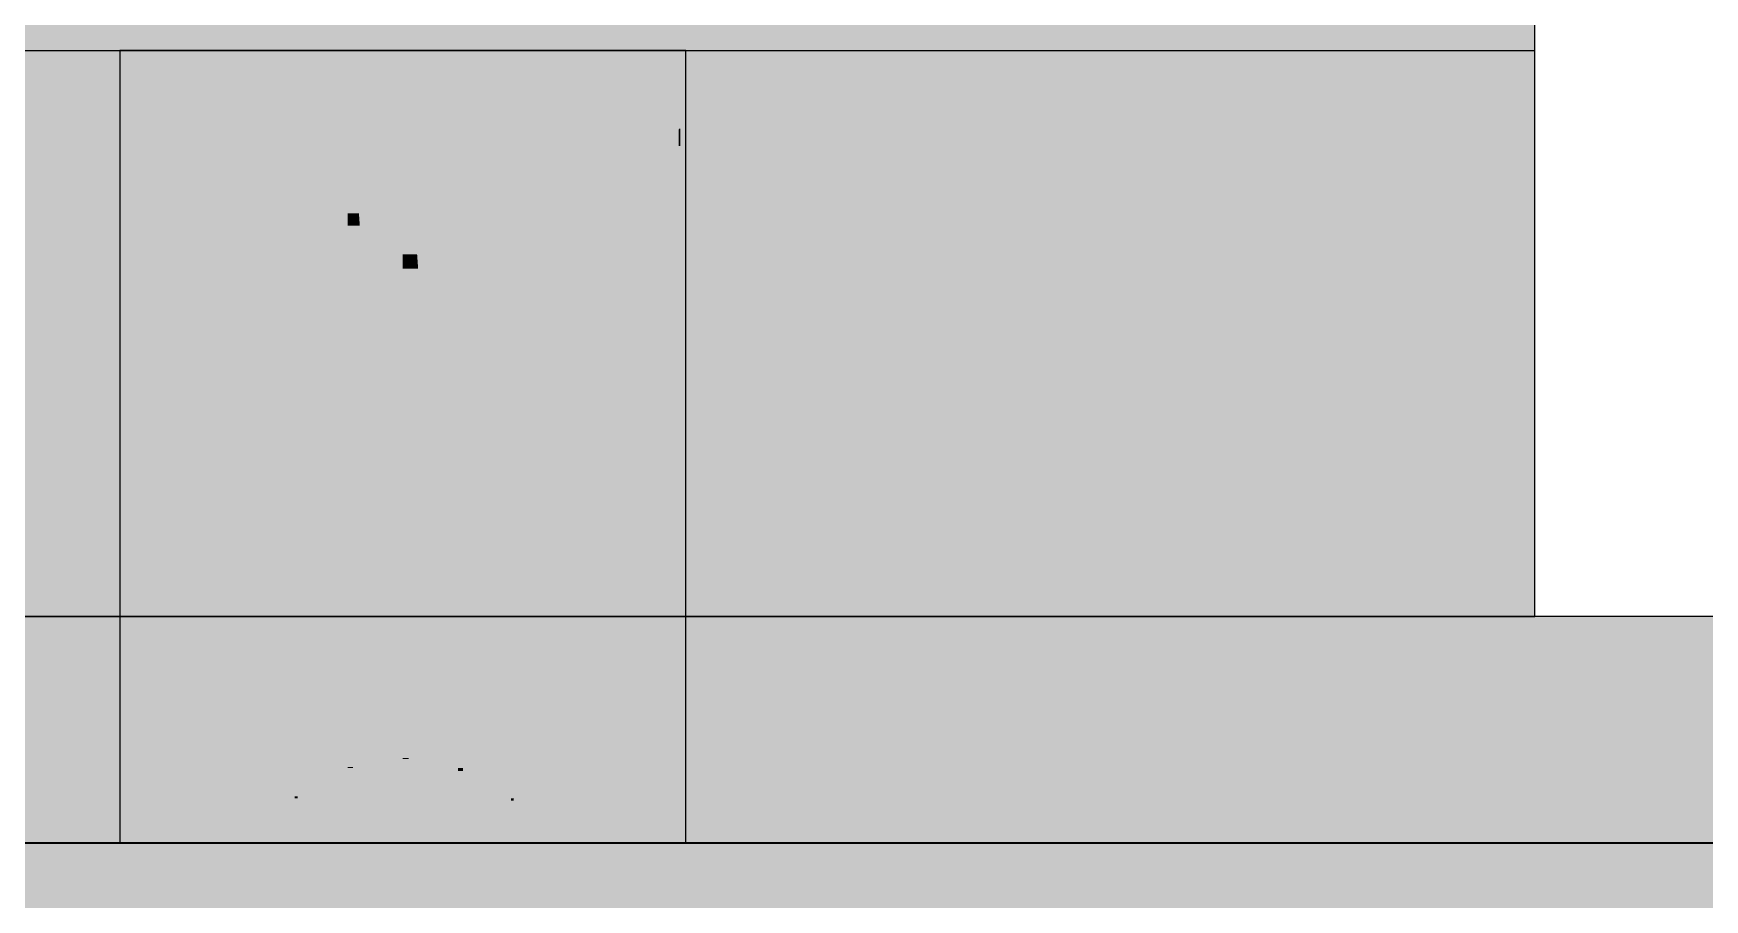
# Model space of a CAD drawing. Extents: x 0 to 756, y -25 to 420.
# Drawn here: x 328.8941 to 329.1894, y 313.7829 to 313.936 of the extents above; entities that cross this region are included whole.
import ezdxf

# ---------------------------------------------------------------- set-up
doc = ezdxf.new("R2010")
doc.units = 0
doc.layers.get('0').update_dxf_attribs({"lineweight": 25})
doc.layers.add('0-Shading', color=7, linetype='Continuous', lineweight=25)
doc.layers.add('L_Schalldaempfer', color=7, linetype='Continuous', lineweight=35, true_color=0xababab)

# ---------------------------------------------------------------- blocks, each defined once
blk = doc.blocks.new('Shading-A0T78ONBOY', base_point=(329.66275, 313.81244))
at = {"layer": '0-Shading', "color": 7, "true_color": 0xffffff}
for points in [[(329.15939, 313.93295), (329.15939, 314.07797), (328.74997, 314.07797)], [(329.15939, 313.93295), (328.77409, 314.06943), (328.74994, 314.06943)], [(329.15939, 313.93295), (328.77732, 314.0603), (328.74994, 314.0603)], [(329.15939, 313.93295), (328.77977, 314.05103), (328.74991, 314.05103)], [(329.15939, 313.93295), (328.78071, 314.04214), (328.74988, 314.04214)], [(329.15939, 313.93295), (328.78044, 314.034), (328.74985, 314.034)], [(329.15939, 313.83295), (328.75845, 314.02731), (328.73865, 314.02731)], [(329.15939, 313.93295), (328.7783, 314.02698), (328.74985, 314.02698)], [(329.15939, 313.83295), (328.77734, 314.02731), (328.75845, 314.02731)], [(329.15939, 313.83295), (328.79456, 314.02731), (328.77734, 314.02731)], [(329.15939, 313.83295), (328.80954, 314.02731), (328.79456, 314.02731)], [(329.15939, 313.83295), (329.15939, 314.02731), (328.80954, 314.02731)], [(329.15939, 313.83295), (328.75549, 314.01953), (328.73666, 314.01953)], [(329.15939, 313.93295), (328.77431, 314.02136), (328.74982, 314.02136)], [(329.15939, 313.93295), (328.76862, 314.0173), (328.74982, 314.0173)], [(328.7496, 313.93295), (329.15939, 313.93295), (328.74982, 314.01486)], [(329.15939, 313.93295), (328.76167, 314.01486), (328.74982, 314.01486)], [(329.15939, 313.83295), (328.75347, 314.01212), (328.73663, 314.01212)], [(329.15939, 313.83295), (328.75046, 314.00626), (328.73663, 314.00626)], [(328.73618, 313.83295), (329.15939, 313.83295), (328.7366, 314.00208)], [(329.15939, 313.83295), (328.74683, 314.00208), (328.7366, 314.00208)], [(328.89426, 313.88599), (328.89438, 313.93295), (328.65939, 313.93295)], [(328.65939, 313.88599), (328.89426, 313.88599), (328.65939, 313.93295)], [(329.11765, 313.88599), (328.89426, 313.88599), (329.11765, 313.93295)], [(328.89426, 313.88599), (329.11765, 313.93295), (328.89438, 313.93295)], [(329.15939, 313.84131), (329.11765, 313.84131), (329.15939, 313.93295)], [(329.11765, 313.84131), (329.15939, 313.93295), (329.11765, 313.93295)], [(328.8941, 313.83295), (328.65939, 313.88599), (328.89426, 313.88599)], [(328.89413, 313.84131), (329.11765, 313.84131), (328.89426, 313.88599)], [(329.11765, 313.84131), (329.11765, 313.88599), (328.89426, 313.88599)], [(328.8941, 313.83295), (329.11765, 313.83295), (328.89413, 313.84131)], [(329.11765, 313.83295), (328.89413, 313.84131), (329.11765, 313.84131)], [(329.15939, 313.83295), (329.15939, 313.84131), (329.11765, 313.84131)], [(329.11765, 313.83295), (329.15939, 313.83295), (329.11765, 313.84131)], [(324.60151, 310.80527), (329.65485, 310.80527), (324.61938, 313.79294)], [(329.65485, 310.80527), (329.66272, 313.79294), (324.61938, 313.79294)], [(328.72754, 313.55753), (352.79941, 313.55753), (328.72815, 313.79294)], [(352.79941, 313.55753), (328.72815, 313.79294), (352.79941, 313.79294)]]:
    blk.add_solid(points, dxfattribs=at)
at = {"layer": '0-Shading', "color": 252, "true_color": 0x8b8b8b}
for points in [[(328.91034, 313.79294), (328.91034, 313.93295), (328.90939, 313.93295)], [(328.90939, 313.79294), (328.91034, 313.79294), (328.90939, 313.93295)], [(328.90939, 313.79294), (328.91034, 313.93295), (328.90939, 313.93295)], [(328.90939, 313.79294), (328.91034, 313.79294), (328.91034, 313.93295)], [(328.90982, 313.86926), (328.91034, 313.93295), (328.90939, 313.93295)], [(328.90972, 313.88388), (328.90939, 313.88388), (328.90939, 313.93295)], [(328.91022, 313.91098), (328.90939, 313.91098), (328.91034, 313.93295)], [(328.90939, 313.91098), (328.91034, 313.93295), (328.90939, 313.93295)], [(328.91034, 313.79294), (328.91034, 313.93295), (328.90939, 313.93295)], [(328.90939, 313.79294), (328.91034, 313.79294), (328.90939, 313.93295)], [(328.90939, 313.79294), (328.91034, 313.79294), (328.91034, 313.93295)], [(328.90939, 313.79294), (328.91034, 313.93295), (328.90939, 313.93295)], [(328.91034, 313.79294), (328.91034, 313.93295), (328.90939, 313.93295)], [(328.90939, 313.79294), (328.91034, 313.79294), (328.90939, 313.93295)], [(328.90939, 313.79294), (328.91034, 313.79294), (328.91034, 313.93295)], [(328.90939, 313.79294), (328.91034, 313.93295), (328.90939, 313.93295)], [(328.91034, 313.86926), (328.90982, 313.86926), (328.91034, 313.93295)], [(328.91034, 313.91605), (328.91025, 313.91605), (328.91034, 313.93295)], [(329.0094, 313.79294), (329.0094, 313.93295), (329.00842, 313.93295)], [(329.00842, 313.79294), (329.0094, 313.79294), (329.00842, 313.93295)], [(329.00842, 313.79294), (329.0094, 313.93295), (329.00842, 313.93295)], [(329.00842, 313.79294), (329.0094, 313.79294), (329.0094, 313.93295)], [(329.00888, 313.86688), (329.00842, 313.86688), (329.00842, 313.93295)], [(329.00876, 313.88388), (329.0094, 313.93295), (329.00842, 313.93295)], [(329.00928, 313.91605), (329.00842, 313.91605), (329.0094, 313.93295)], [(329.00842, 313.91605), (329.0094, 313.93295), (329.00842, 313.93295)], [(329.0094, 313.79294), (329.0094, 313.93295), (329.00842, 313.93295)], [(329.00842, 313.79294), (329.0094, 313.79294), (329.00842, 313.93295)], [(329.00842, 313.79294), (329.0094, 313.93295), (329.00842, 313.93295)], [(329.00842, 313.79294), (329.0094, 313.79294), (329.0094, 313.93295)], [(329.0094, 313.79294), (329.0094, 313.93295), (329.00842, 313.93295)], [(329.00842, 313.79294), (329.0094, 313.79294), (329.00842, 313.93295)], [(329.00842, 313.79294), (329.0094, 313.93295), (329.00842, 313.93295)], [(329.00842, 313.79294), (329.0094, 313.79294), (329.0094, 313.93295)], [(329.0094, 313.88388), (329.00876, 313.88388), (329.0094, 313.93295)], [(329.0094, 313.89304), (329.00912, 313.89304), (329.0094, 313.93295)], [(328.91022, 313.91098), (328.91034, 313.91605), (328.91025, 313.91605)], [(328.91022, 313.91098), (328.91034, 313.91098), (328.91034, 313.91605)], [(329.00912, 313.89304), (329.00928, 313.91605), (329.00842, 313.91605)], [(329.00912, 313.89304), (329.00842, 313.89304), (329.00842, 313.91605)], [(328.90939, 313.88388), (328.91022, 313.91098), (328.90939, 313.91098)], [(328.90939, 313.79294), (328.91034, 313.79294), (328.91022, 313.91098)], [(328.91003, 313.88388), (328.90939, 313.88388), (328.91022, 313.91098)], [(328.91034, 313.79294), (328.91022, 313.91098), (328.91034, 313.91098)], [(329.00842, 313.79294), (329.00912, 313.89304), (329.00842, 313.89304)], [(329.00906, 313.88388), (329.0094, 313.88388), (329.00912, 313.89304)], [(329.0094, 313.88388), (329.0094, 313.89304), (329.00912, 313.89304)], [(328.90982, 313.86926), (328.90972, 313.88388), (328.90939, 313.88388)], [(328.90939, 313.86926), (328.90982, 313.86926), (328.90939, 313.88388)], [(328.90939, 313.79294), (328.91003, 313.88388), (328.90939, 313.88388)], [(329.00842, 313.79294), (329.0094, 313.79294), (329.00906, 313.88388)], [(329.00888, 313.86688), (329.0094, 313.88388), (329.00876, 313.88388)], [(329.0094, 313.86688), (329.00888, 313.86688), (329.0094, 313.88388)], [(329.0094, 313.79294), (329.00906, 313.88388), (329.0094, 313.88388)], [(328.90939, 313.79294), (328.91034, 313.79294), (328.90939, 313.86926)], [(328.91034, 313.79294), (328.90939, 313.86926), (328.90982, 313.86926)], [(328.91034, 313.85172), (328.91034, 313.86926), (328.90982, 313.86926)], [(328.91034, 313.85172), (328.90994, 313.85172), (328.90982, 313.86926)], [(329.00842, 313.85172), (329.00888, 313.86688), (329.00842, 313.86688)], [(329.00842, 313.85172), (329.00899, 313.85172), (329.00888, 313.86688)], [(329.0094, 313.79294), (329.0094, 313.86688), (329.00888, 313.86688)], [(328.91034, 313.79294), (328.91034, 313.85172), (328.90994, 313.85172)], [(329.00842, 313.79294), (329.0094, 313.79294), (329.00842, 313.85172)], [(329.0094, 313.79294), (329.00842, 313.85172), (329.00899, 313.85172)]]:
    blk.add_solid(points, dxfattribs=at)
at = {"layer": '0-Shading', "color": 253, "true_color": 0xa4a4a4}
for points in [[(328.91321, 313.79294), (328.91321, 313.93295), (328.91034, 313.93295)], [(328.91034, 313.79294), (328.91321, 313.79294), (328.91034, 313.93295)], [(328.91034, 313.79294), (328.91321, 313.79294), (328.91321, 313.93295)], [(328.91034, 313.79294), (328.91321, 313.93295), (328.91034, 313.93295)], [(328.91248, 313.8287), (328.91321, 313.93295), (328.91034, 313.93295)], [(328.912, 313.85172), (328.91034, 313.85172), (328.91034, 313.93295)], [(328.91034, 313.91605), (328.9119, 313.93295), (328.91034, 313.93295)], [(328.91034, 313.79294), (328.91321, 313.79294), (328.91321, 313.93295)], [(328.91286, 313.91605), (328.91034, 313.91605), (328.91321, 313.93295)], [(328.91034, 313.91605), (328.91321, 313.93295), (328.9119, 313.93295)], [(328.91321, 313.79294), (328.91321, 313.93295), (328.91034, 313.93295)], [(328.91034, 313.79294), (328.91321, 313.79294), (328.91034, 313.93295)], [(328.91034, 313.79294), (328.91321, 313.79294), (328.91321, 313.93295)], [(328.91034, 313.79294), (328.91321, 313.93295), (328.91034, 313.93295)], [(328.91321, 313.79294), (328.91321, 313.93295), (328.91034, 313.93295)], [(328.91034, 313.79294), (328.91321, 313.79294), (328.91034, 313.93295)], [(328.91034, 313.79294), (328.91321, 313.79294), (328.91321, 313.93295)], [(328.91034, 313.79294), (328.91321, 313.93295), (328.91034, 313.93295)], [(328.91321, 313.8287), (328.91248, 313.8287), (328.91321, 313.93295)], [(329.00842, 313.79294), (329.00842, 313.93295), (329.00558, 313.93295)], [(329.00558, 313.79294), (329.00842, 313.79294), (329.00558, 313.93295)], [(329.00558, 313.79294), (329.00842, 313.79294), (329.00842, 313.93295)], [(329.00558, 313.79294), (329.00842, 313.93295), (329.00558, 313.93295)], [(329.00745, 313.84109), (329.00558, 313.84109), (329.00558, 313.93295)], [(329.00723, 313.85172), (329.00842, 313.93295), (329.00558, 313.93295)], [(329.00815, 313.9191), (329.00558, 313.9191), (329.00687, 313.93295)], [(329.00558, 313.9191), (329.00687, 313.93295), (329.00558, 313.93295)], [(329.00842, 313.79294), (329.00842, 313.93295), (329.00558, 313.93295)], [(329.00558, 313.79294), (329.00842, 313.79294), (329.00558, 313.93295)], [(329.00558, 313.79294), (329.00842, 313.93295), (329.00558, 313.93295)], [(329.00558, 313.79294), (329.00842, 313.79294), (329.00842, 313.93295)], [(329.00842, 313.79294), (329.00842, 313.93295), (329.00558, 313.93295)], [(329.00558, 313.79294), (329.00842, 313.79294), (329.00558, 313.93295)], [(329.00558, 313.79294), (329.00842, 313.93295), (329.00558, 313.93295)], [(329.00558, 313.79294), (329.00842, 313.79294), (329.00842, 313.93295)], [(329.00815, 313.9191), (329.00842, 313.93295), (329.00687, 313.93295)], [(329.00842, 313.85172), (329.00723, 313.85172), (329.00842, 313.93295)], [(329.00842, 313.9191), (329.00815, 313.9191), (329.00842, 313.93295)], [(329.00558, 313.79294), (329.00815, 313.9191), (329.00558, 313.9191)], [(329.00809, 313.91605), (329.00842, 313.91605), (329.00815, 313.9191)], [(329.00842, 313.91605), (329.00842, 313.9191), (329.00815, 313.9191)], [(328.91034, 313.79294), (328.91286, 313.91605), (328.91034, 313.91605)], [(329.00558, 313.79294), (329.00842, 313.79294), (329.00809, 313.91605)], [(329.00842, 313.79294), (329.00809, 313.91605), (329.00842, 313.91605)], [(328.91248, 313.8287), (328.912, 313.85172), (328.91034, 313.85172)], [(328.91034, 313.8287), (328.91248, 313.8287), (328.91034, 313.85172)], [(329.00745, 313.84109), (329.00842, 313.85172), (329.00723, 313.85172)], [(329.00842, 313.84109), (329.00745, 313.84109), (329.00842, 313.85172)], [(329.00558, 313.8208), (329.00745, 313.84109), (329.00558, 313.84109)], [(329.00558, 313.8208), (329.00786, 313.8208), (329.00745, 313.84109)], [(329.00842, 313.79294), (329.00842, 313.84109), (329.00745, 313.84109)], [(329.65762, 313.83075), (324.4816, 313.83075), (324.48132, 313.83102)], [(324.48624, 313.82611), (329.65762, 313.83075), (324.4816, 313.83075)], [(329.65964, 313.82611), (324.48624, 313.82611), (329.65762, 313.83075)], [(352.73938, 313.82953), (328.7329, 313.82953), (328.73346, 313.83081)], [(328.73135, 313.82596), (352.73938, 313.82953), (328.7329, 313.82953)], [(328.91034, 313.79294), (328.91321, 313.79294), (328.91034, 313.8287)], [(328.91321, 313.79294), (328.91034, 313.8287), (328.91248, 313.8287)], [(328.91321, 313.8208), (328.91321, 313.8287), (328.91248, 313.8287)], [(328.91321, 313.8208), (328.91264, 313.8208), (328.91248, 313.8287)], [(324.487, 313.82535), (329.65964, 313.82611), (324.48624, 313.82611)], [(328.91321, 313.79294), (328.91321, 313.8208), (328.91264, 313.8208)], [(329.00558, 313.79294), (329.00842, 313.79294), (329.00558, 313.8208)], [(329.00842, 313.79294), (329.00558, 313.8208), (329.00786, 313.8208)]]:
    blk.add_solid(points, dxfattribs=at)
at = {"layer": '0-Shading', "color": 9, "true_color": 0xbbbbbb}
for points in [[(328.91782, 313.79294), (328.91782, 313.93295), (328.91321, 313.93295)], [(328.91321, 313.79294), (328.91782, 313.79294), (328.91321, 313.93295)], [(328.91321, 313.79294), (328.91782, 313.79294), (328.91782, 313.93295)], [(328.91321, 313.79294), (328.91782, 313.93295), (328.91321, 313.93295)], [(328.91782, 313.79294), (328.91782, 313.93295), (328.91321, 313.93295)], [(328.91321, 313.8208), (328.9169, 313.8208), (328.91321, 313.93295)], [(328.91321, 313.79294), (328.91782, 313.79294), (328.91782, 313.93295)], [(328.91321, 313.79294), (328.91782, 313.93295), (328.91321, 313.93295)], [(328.91782, 313.79294), (328.91782, 313.93295), (328.91321, 313.93295)], [(328.91321, 313.79294), (328.91782, 313.79294), (328.91321, 313.93295)], [(328.91321, 313.79294), (328.91782, 313.79294), (328.91782, 313.93295)], [(328.91321, 313.79294), (328.91782, 313.93295), (328.91321, 313.93295)], [(328.91782, 313.79294), (328.91782, 313.93295), (328.91321, 313.93295)], [(328.91321, 313.79294), (328.91782, 313.79294), (328.91321, 313.93295)], [(328.91321, 313.79294), (328.91782, 313.79294), (328.91782, 313.93295)], [(328.91321, 313.79294), (328.91782, 313.93295), (328.91321, 313.93295)], [(329.00558, 313.79294), (329.00558, 313.93295), (329.00098, 313.93295)], [(329.00098, 313.79294), (329.00558, 313.79294), (329.00098, 313.93295)], [(329.00098, 313.79294), (329.00558, 313.79294), (329.00558, 313.93295)], [(329.00098, 313.79294), (329.00558, 313.93295), (329.00098, 313.93295)], [(329.00098, 313.8161), (329.00482, 313.8161), (329.00098, 313.93295)], [(329.00467, 313.8208), (329.00558, 313.93295), (329.00098, 313.93295)], [(329.00098, 313.79294), (329.00558, 313.93295), (329.00098, 313.93295)], [(329.00098, 313.79294), (329.00558, 313.79294), (329.00558, 313.93295)], [(329.00558, 313.79294), (329.00558, 313.93295), (329.00098, 313.93295)], [(329.00098, 313.79294), (329.00558, 313.79294), (329.00098, 313.93295)], [(329.00098, 313.79294), (329.00558, 313.93295), (329.00098, 313.93295)], [(329.00098, 313.79294), (329.00558, 313.79294), (329.00558, 313.93295)], [(329.00558, 313.79294), (329.00558, 313.93295), (329.00098, 313.93295)], [(329.00098, 313.79294), (329.00558, 313.79294), (329.00098, 313.93295)], [(329.00098, 313.79294), (329.00558, 313.93295), (329.00098, 313.93295)], [(329.00098, 313.79294), (329.00558, 313.79294), (329.00558, 313.93295)], [(329.00558, 313.8208), (329.00467, 313.8208), (329.00558, 313.93295)], [(329.66022, 313.82428), (324.48807, 313.82428), (324.487, 313.82535)], [(324.49561, 313.81674), (329.66022, 313.82428), (324.48807, 313.82428)], [(329.66205, 313.81674), (324.49561, 313.81674), (329.66022, 313.82428)], [(352.73938, 313.81955), (328.72964, 313.81955), (328.73087, 313.82446)], [(328.72891, 313.81662), (352.73938, 313.81955), (328.72964, 313.81955)], [(328.91772, 313.79294), (328.91782, 313.79294), (328.91321, 313.8208)], [(328.91782, 313.79294), (328.91321, 313.8208), (328.9169, 313.8208)], [(328.91321, 313.79294), (328.91772, 313.79294), (328.91321, 313.8208)], [(329.00482, 313.8161), (329.00558, 313.8208), (329.00467, 313.8208)], [(329.00558, 313.8161), (329.00482, 313.8161), (329.00558, 313.8208)], [(324.49625, 313.8161), (329.66205, 313.81674), (324.49561, 313.81674)], [(329.00098, 313.79294), (329.00107, 313.79294), (329.00098, 313.8161)], [(329.00107, 313.79294), (329.00098, 313.8161), (329.00482, 313.8161)], [(329.00107, 313.79294), (329.00558, 313.79294), (329.00482, 313.8161)], [(329.00558, 313.79294), (329.00558, 313.8161), (329.00482, 313.8161)]]:
    blk.add_solid(points, dxfattribs=at)
at = {"layer": '0-Shading', "color": 254, "true_color": 0xd0d0d0}
for points in [[(328.92404, 313.79294), (328.92404, 313.93295), (328.91782, 313.93295)], [(328.91782, 313.79294), (328.92404, 313.79294), (328.91782, 313.93295)], [(328.91782, 313.79294), (328.92404, 313.79294), (328.92404, 313.93295)], [(328.91782, 313.79294), (328.92404, 313.93295), (328.91782, 313.93295)], [(328.92404, 313.79294), (328.92404, 313.93295), (328.91782, 313.93295)], [(328.91782, 313.79294), (328.92404, 313.79294), (328.91782, 313.93295)], [(328.91782, 313.79294), (328.92404, 313.79294), (328.92404, 313.93295)], [(328.91782, 313.79294), (328.92404, 313.93295), (328.91782, 313.93295)], [(328.92404, 313.79294), (328.92404, 313.93295), (328.91782, 313.93295)], [(328.91782, 313.79294), (328.92404, 313.79294), (328.91782, 313.93295)], [(328.91782, 313.79294), (328.92404, 313.79294), (328.92404, 313.93295)], [(328.91782, 313.79294), (328.92404, 313.93295), (328.91782, 313.93295)], [(328.92404, 313.79294), (328.92404, 313.93295), (328.91782, 313.93295)], [(328.91782, 313.79294), (328.92404, 313.79294), (328.91782, 313.93295)], [(328.91782, 313.79294), (328.92404, 313.79294), (328.92404, 313.93295)], [(328.91782, 313.79294), (328.92404, 313.93295), (328.91782, 313.93295)], [(329.00098, 313.79294), (329.00098, 313.93295), (328.99475, 313.93295)], [(328.99475, 313.79294), (329.00098, 313.79294), (328.99475, 313.93295)], [(328.99475, 313.79294), (329.00098, 313.79294), (329.00098, 313.93295)], [(328.99475, 313.79294), (329.00098, 313.93295), (328.99475, 313.93295)], [(329.00098, 313.79294), (329.00098, 313.93295), (328.99475, 313.93295)], [(328.99475, 313.79294), (329.00098, 313.79294), (328.99475, 313.93295)], [(328.99475, 313.79294), (329.00098, 313.93295), (328.99475, 313.93295)], [(328.99475, 313.79294), (329.00098, 313.79294), (329.00098, 313.93295)], [(329.00098, 313.79294), (329.00098, 313.93295), (328.99475, 313.93295)], [(328.99475, 313.79294), (329.00098, 313.79294), (328.99475, 313.93295)], [(328.99475, 313.79294), (329.00098, 313.79294), (329.00098, 313.93295)], [(328.99475, 313.79294), (329.00098, 313.93295), (328.99475, 313.93295)], [(329.00098, 313.79294), (329.00098, 313.93295), (328.99475, 313.93295)], [(328.99475, 313.79294), (329.00098, 313.79294), (328.99475, 313.93295)], [(328.99475, 313.79294), (329.00098, 313.93295), (328.99475, 313.93295)], [(328.99475, 313.79294), (329.00098, 313.79294), (329.00098, 313.93295)], [(324.49852, 313.81381), (329.66254, 313.81381), (324.49625, 313.8161)], [(324.49988, 313.81244), (329.66275, 313.81244), (324.49852, 313.81381)], [(329.66275, 313.81244), (324.49852, 313.81381), (329.66254, 313.81381)], [(327.31146, 313.80365), (329.66415, 313.80365), (327.3114, 313.81244)], [(329.66415, 313.80365), (327.3114, 313.81244), (329.66275, 313.81244)], [(328.72678, 313.80365), (352.73938, 313.80365), (328.72821, 313.81244)], [(328.72821, 313.81244), (332.77701, 313.81244), (328.72852, 313.81424)], [(352.73938, 313.80365), (328.72821, 313.81244), (332.77701, 313.81244)]]:
    blk.add_solid(points, dxfattribs=at)
at = {"layer": '0-Shading', "color": 254, "true_color": 0xe2e2e2}
for points in [[(328.93161, 313.79294), (328.93161, 313.93295), (328.92404, 313.93295)], [(328.92404, 313.79294), (328.93161, 313.79294), (328.92404, 313.93295)], [(328.92914, 313.88718), (328.92404, 313.88718), (328.92914, 313.93295)], [(328.92404, 313.88718), (328.92914, 313.93295), (328.92404, 313.93295)], [(328.93161, 313.79294), (328.93161, 313.93295), (328.92404, 313.93295)], [(328.92404, 313.79294), (328.93161, 313.79294), (328.92404, 313.93295)], [(328.92404, 313.79294), (328.93161, 313.79294), (328.93161, 313.93295)], [(328.92404, 313.79294), (328.93161, 313.93295), (328.92404, 313.93295)], [(328.93161, 313.79294), (328.93161, 313.93295), (328.92404, 313.93295)], [(328.92404, 313.79294), (328.93161, 313.79294), (328.92404, 313.93295)], [(328.92404, 313.79294), (328.93161, 313.79294), (328.93161, 313.93295)], [(328.92404, 313.79294), (328.93161, 313.93295), (328.92404, 313.93295)], [(328.93161, 313.79294), (328.93161, 313.93295), (328.92404, 313.93295)], [(328.92404, 313.79294), (328.93161, 313.79294), (328.92404, 313.93295)], [(328.92404, 313.79294), (328.93161, 313.79294), (328.93161, 313.93295)], [(328.92404, 313.79294), (328.93161, 313.93295), (328.92404, 313.93295)], [(328.92914, 313.88718), (328.93161, 313.88718), (328.93161, 313.93295)], [(328.92914, 313.88718), (328.93161, 313.93295), (328.92914, 313.93295)], [(328.98718, 313.84955), (328.9917, 313.84955), (328.98718, 313.93295)], [(328.9917, 313.84955), (328.9917, 313.93295), (328.98718, 313.93295)], [(328.98718, 313.79294), (328.99475, 313.79294), (328.99475, 313.93295)], [(328.98718, 313.79294), (328.99475, 313.93295), (328.98718, 313.93295)], [(328.99475, 313.79294), (328.99475, 313.93295), (328.98718, 313.93295)], [(328.98718, 313.79294), (328.99475, 313.79294), (328.98718, 313.93295)], [(328.98718, 313.79294), (328.99475, 313.93295), (328.98718, 313.93295)], [(328.98718, 313.79294), (328.99475, 313.79294), (328.99475, 313.93295)], [(328.99475, 313.79294), (328.99475, 313.93295), (328.98718, 313.93295)], [(328.98718, 313.79294), (328.99475, 313.79294), (328.98718, 313.93295)], [(328.98718, 313.79294), (328.99475, 313.79294), (328.99475, 313.93295)], [(328.98718, 313.79294), (328.99475, 313.93295), (328.98718, 313.93295)], [(328.99475, 313.79294), (328.99475, 313.93295), (328.98718, 313.93295)], [(328.98718, 313.79294), (328.99475, 313.79294), (328.98718, 313.93295)], [(328.98718, 313.79294), (328.99475, 313.79294), (328.99475, 313.93295)], [(328.98718, 313.79294), (328.99475, 313.93295), (328.98718, 313.93295)], [(328.99475, 313.84955), (328.9917, 313.84955), (328.99475, 313.93295)], [(328.9917, 313.84955), (328.99475, 313.93295), (328.9917, 313.93295)], [(328.92404, 313.79294), (328.92914, 313.79294), (328.92914, 313.88718)], [(328.92404, 313.79294), (328.92914, 313.88718), (328.92404, 313.88718)], [(328.92914, 313.79294), (328.93161, 313.79294), (328.92914, 313.88718)], [(328.93161, 313.79294), (328.92914, 313.88718), (328.93161, 313.88718)], [(328.98718, 313.79294), (328.9917, 313.79294), (328.98718, 313.84955)], [(328.9917, 313.79294), (328.98718, 313.84955), (328.9917, 313.84955)], [(328.99475, 313.79294), (328.99475, 313.84955), (328.9917, 313.84955)], [(328.9917, 313.79294), (328.99475, 313.79294), (328.9917, 313.84955)], [(327.31196, 313.79126), (329.66415, 313.80365), (327.31146, 313.80365)], [(329.66544, 313.79126), (327.31196, 313.79126), (329.66415, 313.80365)], [(328.72534, 313.79077), (352.73938, 313.80365), (328.72678, 313.80365)], [(327.31201, 313.79001), (329.66544, 313.79126), (327.31196, 313.79126)]]:
    blk.add_solid(points, dxfattribs=at)
at = {"layer": '0-Shading', "color": 7, "true_color": 0xefefef}
for points in [[(328.93161, 313.83875), (328.93744, 313.83875), (328.93161, 313.93295)], [(328.93744, 313.83875), (328.93744, 313.93295), (328.93161, 313.93295)], [(328.93161, 313.79294), (328.94025, 313.79294), (328.94025, 313.93295)], [(328.93161, 313.79294), (328.94025, 313.93295), (328.93161, 313.93295)], [(328.94025, 313.79294), (328.94025, 313.93295), (328.93161, 313.93295)], [(328.93161, 313.79294), (328.94025, 313.79294), (328.93161, 313.93295)], [(328.93161, 313.79294), (328.94025, 313.79294), (328.94025, 313.93295)], [(328.93161, 313.79294), (328.94025, 313.93295), (328.93161, 313.93295)], [(328.94025, 313.79294), (328.94025, 313.93295), (328.93161, 313.93295)], [(328.93161, 313.79294), (328.94025, 313.79294), (328.93161, 313.93295)], [(328.93161, 313.79294), (328.94025, 313.93295), (328.93161, 313.93295)], [(328.94025, 313.79294), (328.94025, 313.93295), (328.93161, 313.93295)], [(328.93161, 313.79294), (328.94025, 313.79294), (328.93161, 313.93295)], [(328.93161, 313.79294), (328.94025, 313.79294), (328.94025, 313.93295)], [(328.93161, 313.79294), (328.94025, 313.93295), (328.93161, 313.93295)], [(328.9321, 313.80084), (328.94025, 313.80084), (328.94025, 313.93295)], [(328.94025, 313.83875), (328.93744, 313.83875), (328.94025, 313.93295)], [(328.93744, 313.83875), (328.94025, 313.93295), (328.93744, 313.93295)], [(328.98718, 313.79294), (328.98718, 313.93295), (328.97852, 313.93295)], [(328.97852, 313.79294), (328.98718, 313.79294), (328.97852, 313.93295)], [(328.97852, 313.79294), (328.98718, 313.79294), (328.98718, 313.93295)], [(328.97852, 313.79294), (328.98718, 313.93295), (328.97852, 313.93295)], [(328.98718, 313.79294), (328.98718, 313.93295), (328.97852, 313.93295)], [(328.97852, 313.79294), (328.98718, 313.79294), (328.97852, 313.93295)], [(328.97852, 313.79294), (328.98718, 313.79294), (328.98718, 313.93295)], [(328.97852, 313.79294), (328.98718, 313.93295), (328.97852, 313.93295)], [(328.98718, 313.79294), (328.98718, 313.93295), (328.97852, 313.93295)], [(328.97852, 313.79294), (328.98718, 313.79294), (328.97852, 313.93295)], [(328.979, 313.80084), (328.97852, 313.80084), (328.98718, 313.93295)], [(328.97852, 313.80084), (328.98718, 313.93295), (328.97852, 313.93295)], [(328.98718, 313.79294), (328.98718, 313.93295), (328.97852, 313.93295)], [(328.97852, 313.79294), (328.98718, 313.79294), (328.97852, 313.93295)], [(328.97852, 313.79294), (328.98718, 313.79294), (328.98718, 313.93295)], [(328.97852, 313.79294), (328.98718, 313.93295), (328.97852, 313.93295)], [(328.97897, 313.80038), (328.98718, 313.80038), (328.98718, 313.93295)], [(328.93161, 313.79294), (328.93744, 313.79294), (328.93161, 313.83875)], [(328.93744, 313.79294), (328.93161, 313.83875), (328.93744, 313.83875)], [(328.94025, 313.79294), (328.94025, 313.83875), (328.93744, 313.83875)], [(328.93744, 313.79294), (328.94025, 313.79294), (328.93744, 313.83875)], [(328.93161, 313.79294), (328.93237, 313.79294), (328.9321, 313.80084)], [(328.93237, 313.79294), (328.9321, 313.80084), (328.94025, 313.80084)], [(328.93237, 313.79294), (328.94025, 313.79294), (328.94025, 313.80084)], [(328.97897, 313.80038), (328.979, 313.80084), (328.97852, 313.80084)], [(328.97897, 313.80038), (328.97852, 313.80038), (328.97852, 313.80084)], [(328.97852, 313.79294), (328.97897, 313.80038), (328.97852, 313.80038)], [(328.97852, 313.79294), (328.98642, 313.79294), (328.97897, 313.80038)], [(328.98642, 313.79294), (328.98718, 313.79294), (328.97897, 313.80038)], [(328.98718, 313.79294), (328.97897, 313.80038), (328.98718, 313.80038)], [(329.66583, 313.78751), (327.3121, 313.78751), (327.31207, 313.78796)], [(327.31299, 313.77335), (329.66583, 313.78751), (327.3121, 313.78751)], [(329.66678, 313.77335), (327.31299, 313.77335), (329.66583, 313.78751)], [(352.73938, 313.78296), (328.72469, 313.78296), (328.72504, 313.78769)], [(328.72397, 313.77295), (352.73938, 313.78296), (328.72469, 313.78296)]]:
    blk.add_solid(points, dxfattribs=at)
at = {"layer": '0-Shading', "color": 7, "true_color": 0xf9f9f9}
for points in [[(328.94965, 313.90414), (328.94965, 313.93295), (328.94025, 313.93295)], [(328.94965, 313.90414), (328.94218, 313.90414), (328.94025, 313.93295)], [(328.94025, 313.79294), (328.94965, 313.79294), (328.94025, 313.93295)], [(328.94025, 313.79294), (328.94965, 313.79294), (328.94965, 313.93295)], [(328.94025, 313.79294), (328.94965, 313.93295), (328.94025, 313.93295)], [(328.94965, 313.79294), (328.94965, 313.93295), (328.94025, 313.93295)], [(328.94025, 313.79294), (328.94965, 313.79294), (328.94025, 313.93295)], [(328.94025, 313.79294), (328.94965, 313.79294), (328.94965, 313.93295)], [(328.94025, 313.79294), (328.94965, 313.93295), (328.94025, 313.93295)], [(328.94965, 313.79294), (328.94965, 313.93295), (328.94025, 313.93295)], [(328.94025, 313.79294), (328.94965, 313.79294), (328.94025, 313.93295)], [(328.9408, 313.80115), (328.94025, 313.80115), (328.94965, 313.93295)], [(328.94025, 313.80115), (328.94965, 313.93295), (328.94025, 313.93295)], [(328.94965, 313.79294), (328.94965, 313.93295), (328.94025, 313.93295)], [(328.94025, 313.79294), (328.94965, 313.79294), (328.94025, 313.93295)], [(328.94025, 313.79294), (328.94965, 313.79294), (328.94965, 313.93295)], [(328.94025, 313.79294), (328.94965, 313.93295), (328.94025, 313.93295)], [(328.94965, 313.80615), (328.94113, 313.80615), (328.94965, 313.93295)], [(328.97073, 313.90909), (328.96915, 313.90909), (328.96915, 313.93295)], [(328.97073, 313.90909), (328.97852, 313.93295), (328.96915, 313.93295)], [(328.96915, 313.79294), (328.97852, 313.79294), (328.97852, 313.93295)], [(328.96915, 313.79294), (328.97852, 313.93295), (328.96915, 313.93295)], [(328.97852, 313.79294), (328.97852, 313.93295), (328.96915, 313.93295)], [(328.96915, 313.79294), (328.97852, 313.79294), (328.96915, 313.93295)], [(328.96915, 313.79294), (328.97852, 313.79294), (328.97852, 313.93295)], [(328.96915, 313.79294), (328.97852, 313.93295), (328.96915, 313.93295)], [(328.97852, 313.79294), (328.97852, 313.93295), (328.96915, 313.93295)], [(328.96915, 313.79294), (328.97852, 313.79294), (328.96915, 313.93295)], [(328.97003, 313.80615), (328.96915, 313.80615), (328.97852, 313.93295)], [(328.96915, 313.80615), (328.97852, 313.93295), (328.96915, 313.93295)], [(328.97852, 313.79294), (328.97852, 313.93295), (328.96915, 313.93295)], [(328.96915, 313.79294), (328.97852, 313.79294), (328.96915, 313.93295)], [(328.96915, 313.79294), (328.97852, 313.79294), (328.97852, 313.93295)], [(328.96915, 313.79294), (328.97852, 313.93295), (328.96915, 313.93295)], [(328.97852, 313.80566), (328.97, 313.80566), (328.97852, 313.93295)], [(328.97852, 313.90909), (328.97073, 313.90909), (328.97852, 313.93295)], [(328.96915, 313.90414), (328.97073, 313.90909), (328.96915, 313.90909)], [(328.96915, 313.90414), (328.97106, 313.90414), (328.97073, 313.90909)], [(328.97852, 313.79294), (328.97852, 313.90909), (328.97073, 313.90909)], [(328.94965, 313.79294), (328.94965, 313.90414), (328.94218, 313.90414)], [(328.96915, 313.79294), (328.97852, 313.79294), (328.96915, 313.90414)], [(328.97852, 313.79294), (328.96915, 313.90414), (328.97106, 313.90414)], [(328.9408, 313.80115), (328.94965, 313.80615), (328.94113, 313.80615)], [(328.9408, 313.80115), (328.94965, 313.80115), (328.94965, 313.80615)], [(328.97, 313.80566), (328.97003, 313.80615), (328.96915, 313.80615)], [(328.97, 313.80566), (328.96915, 313.80566), (328.96915, 313.80615)], [(328.96915, 313.79294), (328.97, 313.80566), (328.96915, 313.80566)], [(328.96968, 313.80084), (328.97852, 313.80084), (328.97, 313.80566)], [(328.97852, 313.80084), (328.97852, 313.80566), (328.97, 313.80566)], [(328.94025, 313.80084), (328.9408, 313.80115), (328.94025, 313.80115)], [(328.94025, 313.79294), (328.94965, 313.79294), (328.9408, 313.80115)], [(328.94078, 313.80084), (328.94025, 313.80084), (328.9408, 313.80115)], [(328.94025, 313.79294), (328.94078, 313.80084), (328.94025, 313.80084)], [(328.94965, 313.79294), (328.9408, 313.80115), (328.94965, 313.80115)], [(328.96915, 313.79294), (328.97852, 313.79294), (328.96968, 313.80084)], [(328.97852, 313.79294), (328.96968, 313.80084), (328.97852, 313.80084)]]:
    blk.add_solid(points, dxfattribs=at)
at = {"layer": '0-Shading', "color": 7, "true_color": 0xfefefe}
for points in [[(328.95163, 313.90414), (328.94965, 313.90414), (328.94965, 313.93295)], [(328.95178, 313.90198), (328.95938, 313.93295), (328.94965, 313.93295)], [(328.94965, 313.79294), (328.95938, 313.79294), (328.95938, 313.93295)], [(328.94965, 313.79294), (328.95938, 313.93295), (328.94965, 313.93295)], [(328.95938, 313.79294), (328.95938, 313.93295), (328.94965, 313.93295)], [(328.94965, 313.79294), (328.95938, 313.79294), (328.94965, 313.93295)], [(328.94965, 313.79294), (328.95938, 313.79294), (328.95938, 313.93295)], [(328.94965, 313.79294), (328.95938, 313.93295), (328.94965, 313.93295)], [(328.95938, 313.79294), (328.95938, 313.93295), (328.94965, 313.93295)], [(328.94965, 313.79294), (328.95938, 313.79294), (328.94965, 313.93295)], [(328.95056, 313.80634), (328.94965, 313.80634), (328.95938, 313.93295)], [(328.94965, 313.80634), (328.95938, 313.93295), (328.94965, 313.93295)], [(328.95938, 313.79294), (328.95938, 313.93295), (328.94965, 313.93295)], [(328.94965, 313.79294), (328.95938, 313.79294), (328.94965, 313.93295)], [(328.94965, 313.79294), (328.95938, 313.79294), (328.95938, 313.93295)], [(328.94965, 313.79294), (328.95938, 313.93295), (328.94965, 313.93295)], [(328.95938, 313.80795), (328.95067, 313.80795), (328.95938, 313.93295)], [(328.95938, 313.90198), (328.95178, 313.90198), (328.95938, 313.93295)], [(328.96191, 313.89691), (328.95938, 313.89691), (328.95938, 313.93295)], [(328.96141, 313.90414), (328.96915, 313.93295), (328.95938, 313.93295)], [(328.96521, 313.87634), (328.95938, 313.87634), (328.96521, 313.93295)], [(328.95938, 313.87634), (328.96521, 313.93295), (328.95938, 313.93295)], [(328.96915, 313.79294), (328.96915, 313.93295), (328.95938, 313.93295)], [(328.95938, 313.79294), (328.96915, 313.79294), (328.95938, 313.93295)], [(328.95938, 313.79294), (328.96915, 313.79294), (328.96915, 313.93295)], [(328.95938, 313.79294), (328.96915, 313.93295), (328.95938, 313.93295)], [(328.96915, 313.79294), (328.96915, 313.93295), (328.95938, 313.93295)], [(328.95938, 313.79294), (328.96915, 313.79294), (328.95938, 313.93295)], [(328.96043, 313.80795), (328.95938, 313.80795), (328.96915, 313.93295)], [(328.95938, 313.80795), (328.96915, 313.93295), (328.95938, 313.93295)], [(328.96915, 313.79294), (328.96915, 313.93295), (328.95938, 313.93295)], [(328.95938, 313.79294), (328.96915, 313.79294), (328.95938, 313.93295)], [(328.95938, 313.79294), (328.96915, 313.79294), (328.96915, 313.93295)], [(328.95938, 313.79294), (328.96915, 313.93295), (328.95938, 313.93295)], [(328.96915, 313.80777), (328.96042, 313.80777), (328.96915, 313.93295)], [(328.96915, 313.90414), (328.96141, 313.90414), (328.96915, 313.93295)], [(328.96521, 313.87634), (328.96915, 313.87634), (328.96915, 313.93295)], [(328.96521, 313.87634), (328.96915, 313.93295), (328.96521, 313.93295)], [(328.95178, 313.90198), (328.95163, 313.90414), (328.94965, 313.90414)], [(328.94965, 313.90198), (328.95178, 313.90198), (328.94965, 313.90414)], [(328.96191, 313.89691), (328.96915, 313.90414), (328.96141, 313.90414)], [(328.96915, 313.89691), (328.96191, 313.89691), (328.96915, 313.90414)], [(328.94965, 313.79294), (328.95938, 313.79294), (328.94965, 313.90198)], [(328.95938, 313.79294), (328.94965, 313.90198), (328.95178, 313.90198)], [(328.95938, 313.89438), (328.95938, 313.90198), (328.95178, 313.90198)], [(328.95938, 313.89438), (328.95231, 313.89438), (328.95178, 313.90198)], [(328.95938, 313.89438), (328.96191, 313.89691), (328.95938, 313.89691)], [(328.95938, 313.89438), (328.96209, 313.89438), (328.96191, 313.89691)], [(328.96915, 313.79294), (328.96915, 313.89691), (328.96191, 313.89691)], [(328.95938, 313.79294), (328.95938, 313.89438), (328.95231, 313.89438)], [(328.95938, 313.79294), (328.96915, 313.79294), (328.95938, 313.89438)], [(328.96915, 313.79294), (328.95938, 313.89438), (328.96209, 313.89438)], [(328.95938, 313.79294), (328.96521, 313.79294), (328.96521, 313.87634)], [(328.95938, 313.79294), (328.96521, 313.87634), (328.95938, 313.87634)], [(328.96521, 313.79294), (328.96915, 313.79294), (328.96521, 313.87634)], [(328.96915, 313.79294), (328.96521, 313.87634), (328.96915, 313.87634)], [(328.95056, 313.80634), (328.95938, 313.80795), (328.95067, 313.80795)], [(328.95056, 313.80634), (328.95938, 313.80634), (328.95938, 313.80795)], [(328.96042, 313.80777), (328.96043, 313.80795), (328.95938, 313.80795)], [(328.96042, 313.80777), (328.95938, 313.80777), (328.95938, 313.80795)], [(328.95938, 313.79294), (328.96042, 313.80777), (328.95938, 313.80777)], [(328.95938, 313.79294), (328.96521, 313.79294), (328.96036, 313.80688)], [(328.96036, 313.80688), (328.96521, 313.80688), (328.96042, 313.80777)], [(328.96521, 313.79294), (328.96036, 313.80688), (328.96521, 313.80688)], [(328.96915, 313.80615), (328.96915, 313.80777), (328.96042, 313.80777)], [(328.96521, 313.80615), (328.96915, 313.80615), (328.96521, 313.80688)], [(328.94965, 313.80615), (328.95056, 313.80634), (328.94965, 313.80634)], [(328.94965, 313.79294), (328.95938, 313.79294), (328.95056, 313.80634)], [(328.95055, 313.80615), (328.94965, 313.80615), (328.95056, 313.80634)], [(328.94965, 313.79294), (328.95055, 313.80615), (328.94965, 313.80615)], [(328.95938, 313.79294), (328.95056, 313.80634), (328.95938, 313.80634)], [(328.96521, 313.79294), (328.96915, 313.79294), (328.96521, 313.80615)], [(328.96915, 313.79294), (328.96521, 313.80615), (328.96915, 313.80615)]]:
    blk.add_solid(points, dxfattribs=at)
at = {"layer": '0-Shading', "color": 252, "true_color": 0x858585}
for points in [[(324.4798, 313.83255), (329.65491, 313.83295), (324.4794, 313.83295)], [(329.65598, 313.83255), (324.4798, 313.83255), (329.65491, 313.83295)], [(324.47989, 313.83246), (329.65598, 313.83255), (324.4798, 313.83255)], [(328.73511, 313.83255), (346.66522, 313.83292), (328.73605, 313.83292)], [(328.73605, 313.83292), (329.15939, 313.83295), (328.73618, 313.83295)], [(346.66522, 313.83292), (328.73605, 313.83292), (348.15939, 313.83295)], [(328.73605, 313.83292), (348.15939, 313.83295), (329.15939, 313.83295)]]:
    blk.add_solid(points, dxfattribs=at)
at = {"layer": '0-Shading', "color": 252, "true_color": 0x909090}
for points in [[(329.65607, 313.83246), (324.47989, 313.83246), (329.65598, 313.83255)], [(329.65659, 313.83194), (329.65607, 313.83246), (324.47989, 313.83246)]]:
    blk.add_solid(points, dxfattribs=at)
at = {"layer": '0-Shading', "color": 252, "true_color": 0x929292}
for points in [[(329.65659, 313.83194), (324.48041, 313.83194), (324.47989, 313.83246)], [(324.48132, 313.83102), (329.65659, 313.83194), (324.48041, 313.83194)], [(329.65738, 313.83102), (324.48132, 313.83102), (329.65659, 313.83194)], [(329.65762, 313.83075), (329.65738, 313.83102), (324.48132, 313.83102)], [(340.44423, 313.83081), (328.73346, 313.83081), (328.73456, 313.83203)], [(352.73938, 313.82953), (340.44423, 313.83081), (328.73346, 313.83081)]]:
    blk.add_solid(points, dxfattribs=at)
at = {"layer": '0-Shading', "color": 252, "true_color": 0x8f8f8f}
for points in [[(349.38618, 313.83203), (328.73456, 313.83203), (348.691, 313.83255)], [(328.73456, 313.83203), (348.691, 313.83255), (328.73511, 313.83255)], [(352.73938, 313.82953), (349.38618, 313.83203), (328.73456, 313.83203)], [(348.691, 313.83255), (328.73511, 313.83255), (348.15939, 313.83295)]]:
    blk.add_solid(points, dxfattribs=at)
at = {"layer": '0-Shading', "color": 253, "true_color": 0xb0b0b0}
for points in [[(352.73938, 313.82596), (328.73135, 313.82596), (352.73938, 313.82953)], [(329.65988, 313.82535), (324.487, 313.82535), (329.65964, 313.82611)], [(329.66022, 313.82428), (329.65988, 313.82535), (324.487, 313.82535)], [(352.73938, 313.82446), (328.73087, 313.82446), (352.73938, 313.82596)], [(328.73087, 313.82446), (352.73938, 313.82596), (328.73135, 313.82596)], [(352.73938, 313.81955), (352.73938, 313.82446), (328.73087, 313.82446)]]:
    blk.add_solid(points, dxfattribs=at)
at = {"layer": '0-Shading', "color": 254, "true_color": 0xcdcdcd}
for points in [[(352.73938, 313.81662), (328.72891, 313.81662), (352.73938, 313.81955)], [(329.66216, 313.8161), (324.49625, 313.8161), (329.66205, 313.81674)], [(329.66254, 313.81381), (329.66216, 313.8161), (324.49625, 313.8161)], [(340.8116, 313.81424), (328.72852, 313.81424), (328.72891, 313.81662)], [(352.73938, 313.81189), (352.73938, 313.81662), (328.72891, 313.81662)], [(332.77701, 313.81244), (340.8116, 313.81424), (328.72852, 313.81424)]]:
    blk.add_solid(points, dxfattribs=at)
at = {"layer": '0-Shading', "color": 254, "true_color": 0xe4e4e4}
for points in [[(352.73938, 313.79077), (328.72534, 313.79077), (352.73938, 313.80365)], [(329.66557, 313.79001), (327.31201, 313.79001), (329.66544, 313.79126)], [(327.31207, 313.78796), (329.66557, 313.79001), (327.31201, 313.79001)], [(329.66578, 313.78796), (327.31207, 313.78796), (329.66557, 313.79001)], [(352.73938, 313.78769), (328.72504, 313.78769), (352.73938, 313.79077)], [(328.72504, 313.78769), (352.73938, 313.79077), (328.72534, 313.79077)], [(329.66583, 313.78751), (329.66578, 313.78796), (327.31207, 313.78796)], [(352.73938, 313.78296), (352.73938, 313.78769), (328.72504, 313.78769)]]:
    blk.add_solid(points, dxfattribs=at)
blk = doc.blocks.new('3D-Objekt-A0T78OT1OY', base_point=(324.4794, 296.53296))
at = {"color": 0, "lineweight": -2}
for p, q in [((329.15939, 313.83295), (329.15939, 314.33295)), ((329.15939, 313.93295), (329.15939, 314.33295)), ((328.15939, 313.93295), (329.15939, 313.93295)), ((328.65939, 313.93295), (329.15939, 313.93295)), ((328.91035, 313.93295), (328.90939, 313.93295)), ((328.90939, 313.93295), (328.90939, 313.79295)), ((328.91035, 313.93295), (328.90939, 313.93295)), ((328.90939, 313.93295), (328.90939, 313.79295)), ((328.91035, 313.93295), (328.90939, 313.93295)), ((328.90939, 313.93295), (328.90939, 313.79295)), ((328.91035, 313.93295), (328.90939, 313.93295)), ((328.90939, 313.93295), (328.90939, 313.79295)), ((328.90939, 313.93295), (328.91035, 313.93295)), ((328.90939, 313.93295), (328.91035, 313.93295)), ((328.90939, 313.93295), (328.91035, 313.93295)), ((328.90939, 313.93295), (328.91035, 313.93295)), ((328.9132, 313.93295), (328.91035, 313.93295)), ((328.9132, 313.93295), (328.91035, 313.93295)), ((328.9132, 313.93295), (328.91035, 313.93295)), ((328.9132, 313.93295), (328.91035, 313.93295)), ((328.91035, 313.93295), (328.9132, 313.93295)), ((328.91035, 313.93295), (328.9132, 313.93295)), ((328.91035, 313.93295), (328.9132, 313.93295)), ((328.91035, 313.93295), (328.9132, 313.93295)), ((328.91782, 313.93295), (328.9132, 313.93295)), ((328.91782, 313.93295), (328.9132, 313.93295)), ((328.91782, 313.93295), (328.9132, 313.93295)), ((328.91782, 313.93295), (328.9132, 313.93295)), ((328.9132, 313.93295), (328.91782, 313.93295)), ((328.9132, 313.93295), (328.91782, 313.93295)), ((328.9132, 313.93295), (328.91782, 313.93295)), ((328.9132, 313.93295), (328.91782, 313.93295)), ((328.92404, 313.93295), (328.91782, 313.93295)), ((328.92404, 313.93295), (328.91782, 313.93295)), ((328.92404, 313.93295), (328.91782, 313.93295)), ((328.92404, 313.93295), (328.91782, 313.93295)), ((328.91782, 313.93295), (328.92404, 313.93295)), ((328.91782, 313.93295), (328.92404, 313.93295)), ((328.91782, 313.93295), (328.92404, 313.93295)), ((328.91782, 313.93295), (328.92404, 313.93295)), ((328.93162, 313.93295), (328.92404, 313.93295)), ((328.93162, 313.93295), (328.92404, 313.93295)), ((328.93162, 313.93295), (328.92404, 313.93295)), ((328.93162, 313.93295), (328.92404, 313.93295)), ((328.92404, 313.93295), (328.93162, 313.93295)), ((328.92404, 313.93295), (328.93162, 313.93295)), ((328.92404, 313.93295), (328.93162, 313.93295)), ((328.92404, 313.93295), (328.93162, 313.93295)), ((328.94026, 313.93295), (328.93162, 313.93295)), ((328.94026, 313.93295), (328.93162, 313.93295)), ((328.94026, 313.93295), (328.93162, 313.93295)), ((328.94026, 313.93295), (328.93162, 313.93295)), ((328.93162, 313.93295), (328.94026, 313.93295)), ((328.93162, 313.93295), (328.94026, 313.93295)), ((328.93162, 313.93295), (328.94026, 313.93295)), ((328.93162, 313.93295), (328.94026, 313.93295)), ((328.94964, 313.93295), (328.94026, 313.93295)), ((328.94964, 313.93295), (328.94026, 313.93295)), ((328.94964, 313.93295), (328.94026, 313.93295)), ((328.94964, 313.93295), (328.94026, 313.93295)), ((328.94026, 313.93295), (328.94964, 313.93295)), ((328.94026, 313.93295), (328.94964, 313.93295)), ((328.94026, 313.93295), (328.94964, 313.93295)), ((328.94026, 313.93295), (328.94964, 313.93295)), ((328.95939, 313.93295), (328.94964, 313.93295)), ((328.95939, 313.93295), (328.94964, 313.93295)), ((328.95939, 313.93295), (328.94964, 313.93295)), ((328.95939, 313.93295), (328.94964, 313.93295)), ((328.94964, 313.93295), (328.95939, 313.93295)), ((328.94964, 313.93295), (328.95939, 313.93295)), ((328.94964, 313.93295), (328.95939, 313.93295)), ((328.94964, 313.93295), (328.95939, 313.93295)), ((328.96915, 313.93295), (328.95939, 313.93295)), ((328.96915, 313.93295), (328.95939, 313.93295)), ((328.96915, 313.93295), (328.95939, 313.93295)), ((328.96915, 313.93295), (328.95939, 313.93295)), ((328.95939, 313.93295), (328.96915, 313.93295)), ((328.95939, 313.93295), (328.96915, 313.93295)), ((328.95939, 313.93295), (328.96915, 313.93295)), ((328.95939, 313.93295), (328.96915, 313.93295)), ((328.97853, 313.93295), (328.96915, 313.93295)), ((328.97853, 313.93295), (328.96915, 313.93295)), ((328.97853, 313.93295), (328.96915, 313.93295)), ((328.97853, 313.93295), (328.96915, 313.93295)), ((328.96915, 313.93295), (328.97853, 313.93295)), ((328.96915, 313.93295), (328.97853, 313.93295)), ((328.96915, 313.93295), (328.97853, 313.93295)), ((328.96915, 313.93295), (328.97853, 313.93295)), ((328.98717, 313.93295), (328.97853, 313.93295)), ((328.98717, 313.93295), (328.97853, 313.93295)), ((328.98717, 313.93295), (328.97853, 313.93295)), ((328.98717, 313.93295), (328.97853, 313.93295)), ((328.97853, 313.93295), (328.98717, 313.93295)), ((328.97853, 313.93295), (328.98717, 313.93295)), ((328.97853, 313.93295), (328.98717, 313.93295)), ((328.97853, 313.93295), (328.98717, 313.93295)), ((328.99475, 313.93295), (328.98717, 313.93295)), ((328.99475, 313.93295), (328.98717, 313.93295)), ((328.99475, 313.93295), (328.98717, 313.93295)), ((328.99475, 313.93295), (328.98717, 313.93295)), ((328.98717, 313.93295), (328.99475, 313.93295)), ((328.98717, 313.93295), (328.99475, 313.93295)), ((328.98717, 313.93295), (328.99475, 313.93295)), ((328.98717, 313.93295), (328.99475, 313.93295)), ((329.00097, 313.93295), (328.99475, 313.93295)), ((329.00097, 313.93295), (328.99475, 313.93295)), ((329.00097, 313.93295), (328.99475, 313.93295)), ((329.00097, 313.93295), (328.99475, 313.93295)), ((328.99475, 313.93295), (329.00097, 313.93295)), ((328.99475, 313.93295), (329.00097, 313.93295)), ((328.99475, 313.93295), (329.00097, 313.93295)), ((328.99475, 313.93295), (329.00097, 313.93295)), ((329.00559, 313.93295), (329.00097, 313.93295)), ((329.00559, 313.93295), (329.00097, 313.93295)), ((329.00559, 313.93295), (329.00097, 313.93295)), ((329.00559, 313.93295), (329.00097, 313.93295)), ((329.00097, 313.93295), (329.00559, 313.93295)), ((329.00097, 313.93295), (329.00559, 313.93295)), ((329.00097, 313.93295), (329.00559, 313.93295)), ((329.00097, 313.93295), (329.00559, 313.93295)), ((329.00843, 313.93295), (329.00559, 313.93295)), ((329.00843, 313.93295), (329.00559, 313.93295)), ((329.00843, 313.93295), (329.00559, 313.93295)), ((329.00843, 313.93295), (329.00559, 313.93295)), ((329.00559, 313.93295), (329.00843, 313.93295)), ((329.00559, 313.93295), (329.00843, 313.93295)), ((329.00559, 313.93295), (329.00843, 313.93295)), ((329.00559, 313.93295), (329.00843, 313.93295)), ((329.00939, 313.93295), (329.00843, 313.93295)), ((329.00939, 313.93295), (329.00843, 313.93295)), ((329.00939, 313.93295), (329.00843, 313.93295)), ((329.00939, 313.93295), (329.00843, 313.93295)), ((329.00843, 313.93295), (329.00939, 313.93295)), ((329.00843, 313.93295), (329.00939, 313.93295)), ((329.00843, 313.93295), (329.00939, 313.93295)), ((329.00843, 313.93295), (329.00939, 313.93295)), ((329.00939, 313.79295), (329.00939, 313.93295)), ((329.00939, 313.79295), (329.00939, 313.93295)), ((329.00939, 313.79295), (329.00939, 313.93295)), ((329.00939, 313.79295), (329.00939, 313.93295)), ((329.15939, 313.93295), (329.15939, 313.93295)), ((329.15939, 313.93295), (329.15939, 313.93295)), ((329.15939, 313.83295), (329.15939, 313.93295)), ((352.73939, 313.83295), (324.47939, 313.83295)), ((329.15939, 313.83295), (328.15939, 313.83295)), ((328.65939, 313.83295), (329.15939, 313.83295)), ((348.15939, 313.83295), (329.15939, 313.83295)), ((329.15939, 313.83295), (329.15939, 313.83295)), ((329.15939, 313.83295), (329.15939, 313.83295)), ((329.15939, 313.83295), (329.15939, 313.83295)), ((352.79939, 313.79295), (324.61939, 313.79295)), ((352.79939, 313.79295), (324.61939, 313.79295)), ((328.90939, 313.79295), (328.91035, 313.79295)), ((328.90939, 313.79295), (328.91035, 313.79295)), ((328.90939, 313.79295), (328.91035, 313.79295)), ((328.90939, 313.79295), (328.91035, 313.79295)), ((328.91035, 313.79295), (328.90939, 313.79295)), ((328.91035, 313.79295), (328.90939, 313.79295)), ((328.91035, 313.79295), (328.90939, 313.79295)), ((328.91035, 313.79295), (328.90939, 313.79295)), ((328.91035, 313.79295), (328.9132, 313.79295)), ((328.91035, 313.79295), (328.9132, 313.79295)), ((328.91035, 313.79295), (328.9132, 313.79295)), ((328.91035, 313.79295), (328.9132, 313.79295)), ((328.9132, 313.79295), (328.91035, 313.79295)), ((328.9132, 313.79295), (328.91035, 313.79295)), ((328.9132, 313.79295), (328.91035, 313.79295)), ((328.9132, 313.79295), (328.91035, 313.79295)), ((328.9132, 313.79295), (328.91782, 313.79295)), ((328.9132, 313.79295), (328.91782, 313.79295)), ((328.9132, 313.79295), (328.91782, 313.79295)), ((328.9132, 313.79295), (328.91782, 313.79295)), ((328.91782, 313.79295), (328.9132, 313.79295)), ((328.91782, 313.79295), (328.9132, 313.79295)), ((328.91782, 313.79295), (328.9132, 313.79295)), ((328.91782, 313.79295), (328.9132, 313.79295)), ((328.91782, 313.79295), (328.92404, 313.79295)), ((328.91782, 313.79295), (328.92404, 313.79295)), ((328.91782, 313.79295), (328.92404, 313.79295)), ((328.91782, 313.79295), (328.92404, 313.79295)), ((328.92404, 313.79295), (328.91782, 313.79295)), ((328.92404, 313.79295), (328.91782, 313.79295)), ((328.92404, 313.79295), (328.91782, 313.79295)), ((328.92404, 313.79295), (328.91782, 313.79295)), ((328.92404, 313.79295), (328.93162, 313.79295)), ((328.92404, 313.79295), (328.93162, 313.79295)), ((328.92404, 313.79295), (328.93162, 313.79295)), ((328.92404, 313.79295), (328.93162, 313.79295)), ((328.93162, 313.79295), (328.92404, 313.79295)), ((328.93162, 313.79295), (328.92404, 313.79295)), ((328.93162, 313.79295), (328.92404, 313.79295)), ((328.93162, 313.79295), (328.92404, 313.79295)), ((328.93162, 313.79295), (328.94026, 313.79295)), ((328.93162, 313.79295), (328.94026, 313.79295)), ((328.93162, 313.79295), (328.94026, 313.79295)), ((328.93162, 313.79295), (328.94026, 313.79295)), ((328.94026, 313.79295), (328.93162, 313.79295)), ((328.94026, 313.79295), (328.93162, 313.79295)), ((328.94026, 313.79295), (328.93162, 313.79295)), ((328.94026, 313.79295), (328.93162, 313.79295)), ((328.94026, 313.79295), (328.94964, 313.79295)), ((328.94026, 313.79295), (328.94964, 313.79295)), ((328.94026, 313.79295), (328.94964, 313.79295)), ((328.94026, 313.79295), (328.94964, 313.79295)), ((328.94964, 313.79295), (328.94026, 313.79295)), ((328.94964, 313.79295), (328.94026, 313.79295)), ((328.94964, 313.79295), (328.94026, 313.79295)), ((328.94964, 313.79295), (328.94026, 313.79295)), ((328.94964, 313.79295), (328.95939, 313.79295)), ((328.94964, 313.79295), (328.95939, 313.79295)), ((328.94964, 313.79295), (328.95939, 313.79295)), ((328.94964, 313.79295), (328.95939, 313.79295)), ((328.95939, 313.79295), (328.94964, 313.79295)), ((328.95939, 313.79295), (328.94964, 313.79295)), ((328.95939, 313.79295), (328.94964, 313.79295)), ((328.95939, 313.79295), (328.94964, 313.79295)), ((328.95939, 313.79295), (328.96915, 313.79295)), ((328.95939, 313.79295), (328.96915, 313.79295)), ((328.95939, 313.79295), (328.96915, 313.79295)), ((328.95939, 313.79295), (328.96915, 313.79295)), ((328.96915, 313.79295), (328.95939, 313.79295)), ((328.96915, 313.79295), (328.95939, 313.79295)), ((328.96915, 313.79295), (328.95939, 313.79295)), ((328.96915, 313.79295), (328.95939, 313.79295)), ((328.96915, 313.79295), (328.97853, 313.79295)), ((328.96915, 313.79295), (328.97853, 313.79295)), ((328.96915, 313.79295), (328.97853, 313.79295)), ((328.96915, 313.79295), (328.97853, 313.79295)), ((328.97853, 313.79295), (328.96915, 313.79295)), ((328.97853, 313.79295), (328.96915, 313.79295)), ((328.97853, 313.79295), (328.96915, 313.79295)), ((328.97853, 313.79295), (328.96915, 313.79295)), ((328.97853, 313.79295), (328.98717, 313.79295)), ((328.97853, 313.79295), (328.98717, 313.79295)), ((328.97853, 313.79295), (328.98717, 313.79295)), ((328.97853, 313.79295), (328.98717, 313.79295)), ((328.98717, 313.79295), (328.97853, 313.79295)), ((328.98717, 313.79295), (328.97853, 313.79295)), ((328.98717, 313.79295), (328.97853, 313.79295)), ((328.98717, 313.79295), (328.97853, 313.79295)), ((328.98717, 313.79295), (328.99475, 313.79295)), ((328.98717, 313.79295), (328.99475, 313.79295)), ((328.98717, 313.79295), (328.99475, 313.79295)), ((328.98717, 313.79295), (328.99475, 313.79295)), ((328.99475, 313.79295), (328.98717, 313.79295)), ((328.99475, 313.79295), (328.98717, 313.79295)), ((328.99475, 313.79295), (328.98717, 313.79295)), ((328.99475, 313.79295), (328.98717, 313.79295)), ((328.99475, 313.79295), (329.00097, 313.79295)), ((328.99475, 313.79295), (329.00097, 313.79295)), ((328.99475, 313.79295), (329.00097, 313.79295)), ((328.99475, 313.79295), (329.00097, 313.79295)), ((329.00097, 313.79295), (328.99475, 313.79295)), ((329.00097, 313.79295), (328.99475, 313.79295)), ((329.00097, 313.79295), (328.99475, 313.79295)), ((329.00097, 313.79295), (328.99475, 313.79295)), ((329.00097, 313.79295), (329.00559, 313.79295)), ((329.00097, 313.79295), (329.00559, 313.79295)), ((329.00097, 313.79295), (329.00559, 313.79295)), ((329.00097, 313.79295), (329.00559, 313.79295)), ((329.00559, 313.79295), (329.00097, 313.79295)), ((329.00559, 313.79295), (329.00097, 313.79295)), ((329.00559, 313.79295), (329.00097, 313.79295)), ((329.00559, 313.79295), (329.00097, 313.79295)), ((329.00559, 313.79295), (329.00843, 313.79295)), ((329.00559, 313.79295), (329.00843, 313.79295)), ((329.00559, 313.79295), (329.00843, 313.79295)), ((329.00559, 313.79295), (329.00843, 313.79295)), ((329.00843, 313.79295), (329.00559, 313.79295)), ((329.00843, 313.79295), (329.00559, 313.79295)), ((329.00843, 313.79295), (329.00559, 313.79295)), ((329.00843, 313.79295), (329.00559, 313.79295)), ((329.00843, 313.79295), (329.00939, 313.79295)), ((329.00843, 313.79295), (329.00939, 313.79295)), ((329.00843, 313.79295), (329.00939, 313.79295)), ((329.00843, 313.79295), (329.00939, 313.79295)), ((329.00939, 313.79295), (329.00843, 313.79295)), ((329.00939, 313.79295), (329.00843, 313.79295)), ((329.00939, 313.79295), (329.00843, 313.79295)), ((329.00939, 313.79295), (329.00843, 313.79295))]:
    blk.add_line(p, q, dxfattribs=at)
blk = doc.blocks.new('Polygon-A0T78P1JOY', base_point=(324.51938, 297.07294))
at = {"color": 0, "linetype": 'ByBlock', "lineweight": -2, "ltscale": 0.35}
blk.add_line((324.51939, 313.79295), (352.79939, 313.79295), dxfattribs=at)

msp = doc.modelspace()

# ---------------------------------------------------------------- block references
at = {"linetype": 'Continuous', "ltscale": 1.25}
msp.add_blockref('3D-Objekt-A0T78OT1OY', (324.4794, 296.53296), dxfattribs=at)
msp.add_blockref('Shading-A0T78ONBOY', (329.66275, 313.81244))
at = {"layer": 'L_Schalldaempfer', "ltscale": 0.35}
msp.add_blockref('Polygon-A0T78P1JOY', (324.51938, 297.07294), dxfattribs=at)

doc.saveas('drawing.dxf')
